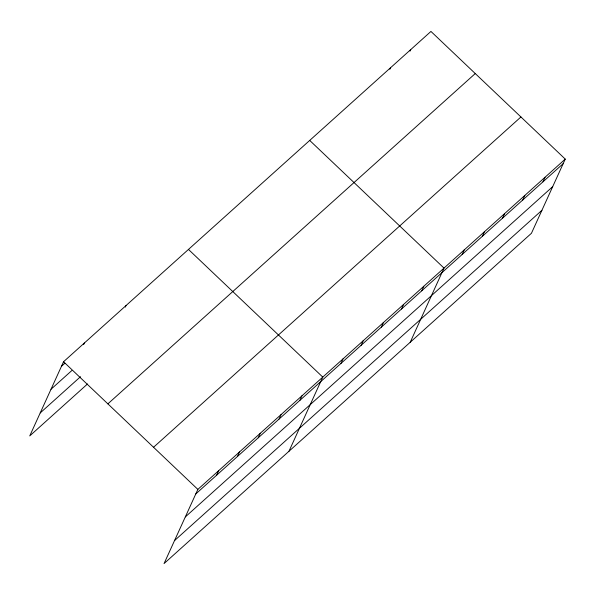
<?xml version="1.0" encoding="UTF-8"?>
<svg xmlns="http://www.w3.org/2000/svg" width="595" height="595" viewBox="0 0 595 595"><rect width="100%" height="100%" fill="white"/><g stroke="black" fill="none" stroke-linecap="round" stroke-linejoin="round"><path stroke-width="0.89" d="M565.25 159.096L197.86 489.395L164.056 563.569L531.447 233.27L565.25 159.096L430.944 31.431L63.553 361.73L29.75 435.904L87.502 383.976M83.679 344.527L84.371 343.01M125.314 307.094L126.014 305.577M389.844 69.28L390.536 67.763M216.602 475.234L218.677 470.682M410.044 51.111L410.743 49.593M237.42 456.521L239.495 451.962M258.237 437.801L260.312 433.249M279.055 419.088L281.13 414.529M299.873 400.368L301.955 395.816M288.969 451.27L322.773 377.096L188.466 249.424M340.898 363.486L342.98 358.926M361.106 345.316L363.181 340.764M381.313 327.153L383.388 322.594M401.521 308.983L403.596 304.432M421.729 290.821L423.804 286.262M410.208 342.274L444.011 268.1L309.705 140.427M462.144 254.489L464.219 249.93M482.344 236.319L484.427 231.76M502.552 218.149L504.627 213.598M522.76 199.987L524.835 195.428M542.967 181.817L545.042 177.265M61.478 366.282L64.833 363.262M51.006 389.256L71.824 370.544M40.222 412.93L80.518 376.702M107.873 403.856L475.264 73.557M153.54 447.269L520.93 116.97M195.777 493.954L563.175 163.655M185.313 516.929L552.703 186.629M174.521 540.595L541.919 210.295M63.553 361.73L197.86 489.395"/></g></svg>
